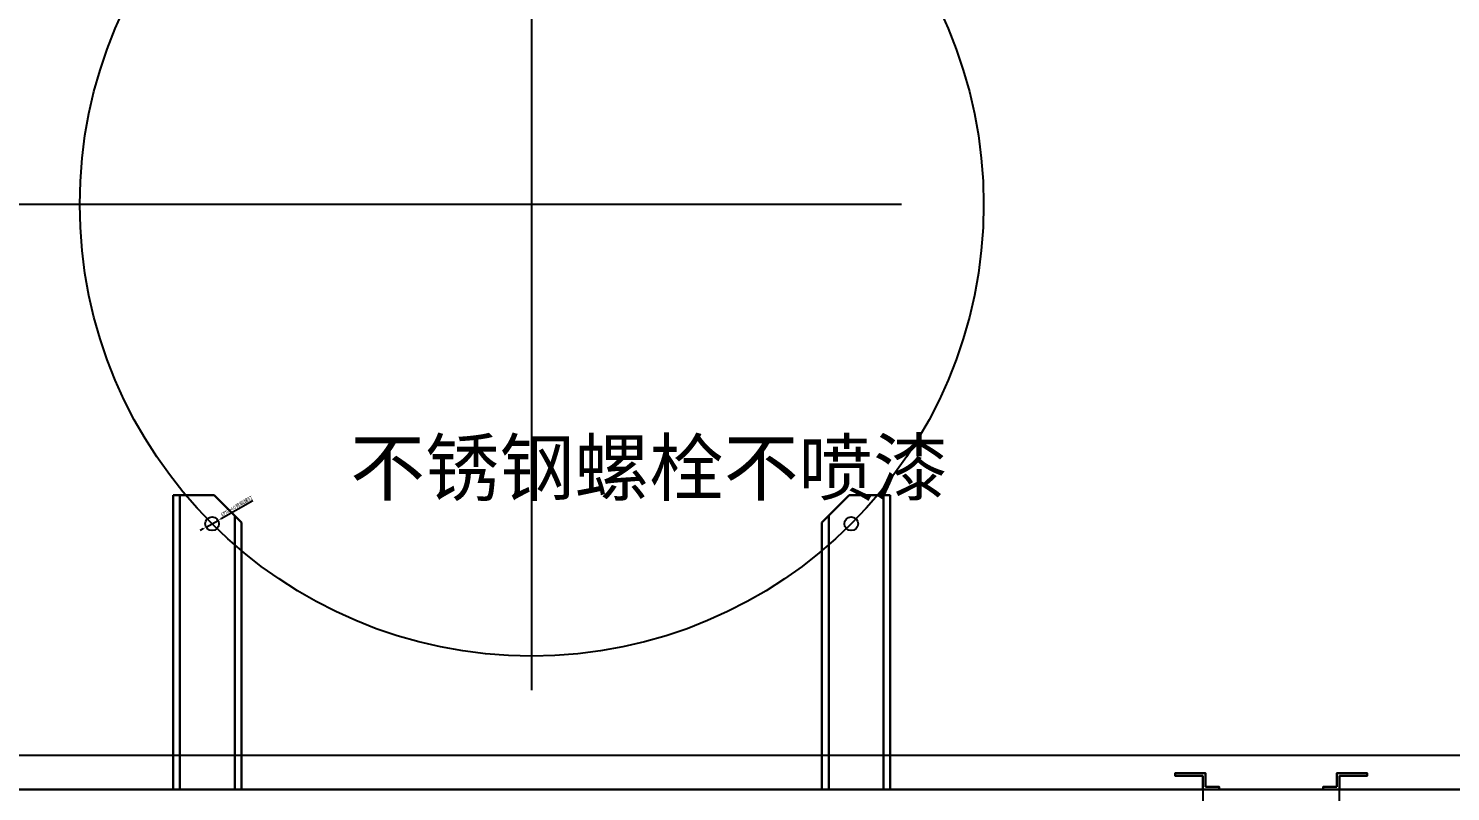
# Model space of a CAD drawing. Extents: x 758840 to 1108724, y -102573 to 143521.
# Drawn here: x 854148 to 855187, y 119834 to 120392 of the extents above; entities that cross this region are included whole.
import ezdxf

# ---------------------------------------------------------------- set-up
doc = ezdxf.new("R2010")
doc.units = 0
doc.header["$LTSCALE"] = 1000
doc.header["$MEASUREMENT"] = 0
for name, color, linetype in [('GEN-DC 中心线', 8, 'Continuous'), ('GEN-DC 虚线', 8, 'Continuous'), ('室外柴油发电-2层', 241, 'Continuous')]:
    doc.layers.add(name, color=color, linetype=linetype)
doc.layers.add('GEN-DC 标注', color=8, linetype='Continuous', lineweight=0)
doc.styles.add('$0$ARCH-DC$0$STANDARD', font='gbenor.shx', dxfattribs={"bigfont": 'gbcbig.shx'})
doc.dimstyles.new('$0$ARCH-DC$0$ISO-25', dxfattribs={"dimtxt": 2.5, "dimasz": 2.5, "dimexe": 1.25, "dimexo": 0.625, "dimtad": 1, "dimtxsty": '$0$ARCH-DC$0$STANDARD', "dimcen": 2.5, "dimadec": 0, "dimazin": 0, "dimtfac": 1, "dimtmove": 0, "dimatfit": 3, "dimfxl": 1, "dimarcsym": 0})

# ---------------------------------------------------------------- blocks, each defined once
blk = doc.blocks.new('*D564')
at = {"layer": 'Defpoints', "color": 0, "transparency": 16777216}
for p in [(8430382.9, -3630229.2), (8430391.6, -3630224.3)]:
    blk.add_point(p, dxfattribs=at)
at = {"layer": 'GEN-DC 标注', "color": 0, "lineweight": -2, "transparency": 16777216}
for p, q in [((8430416.9, -3630210), (8430393.8, -3630223.1)), ((8430380.7, -3630230.4), (8430378.6, -3630231.7)), ((8430382.9, -3630229.2), (8430391.6, -3630224.3))]:
    blk.add_line(p, q, dxfattribs=at)
at = {"layer": 'GEN-DC 标注', "color": 0, "transparency": 16777216}
for points in [[(8430380.5, -3630230.1), (8430380.9, -3630230.8), (8430382.9, -3630229.2)], [(8430393.6, -3630222.7), (8430394, -3630223.4), (8430391.6, -3630224.3)]]:
    blk.add_solid(points, dxfattribs=at)
at = {"layer": 'GEN-DC 标注', "color": 0, "transparency": 16777216, "insert": (8430405.3, -3630213.9), "char_height": 2.5, "attachment_point": 5, "rotation": 29.5236, "style": '$0$ARCH-DC$0$STANDARD'}
blk.add_mtext('∅10*40{\\fSimSun|b0|i0|c134|p2;背栽螺钉}', dxfattribs=at)
blk = doc.blocks.new('柴发假负载')
at = {"lineweight": 30}
for p, q in [((8430358.731, -3630205.904), (8430358.731, -3630420.904)), ((8430358.731, -3630205.904), (8430388.731, -3630205.904)), ((8430363.731, -3630205.904), (8430363.731, -3630420.904)), ((8430388.731, -3630205.904), (8430408.731, -3630225.904)), ((8430852.492, -3630205.904), (8430832.492, -3630225.904)), ((8430882.492, -3630205.904), (8430852.492, -3630205.904)), ((8430877.492, -3630205.904), (8430877.492, -3630420.904)), ((8430882.492, -3630205.904), (8430882.492, -3630420.904)), ((8430403.731, -3630220.904), (8430403.731, -3630420.904)), ((8430403.731, -3630220.904), (8430403.731, -3630420.904)), ((8430837.492, -3630220.904), (8430837.492, -3630420.904)), ((8430837.492, -3630220.904), (8430837.492, -3630420.904)), ((8430408.731, -3630225.904), (8430408.731, -3630420.904)), ((8430832.492, -3630225.904), (8430832.492, -3630420.904))]:
    blk.add_line(p, q, dxfattribs=at)
at = {"color": 2}
blk.add_lwpolyline([(8432270.612, -3630420.904), (8428970.612, -3630420.904), (8428970.612, -3630395.904), (8432270.612, -3630395.904)], close=True, dxfattribs=at)
at = {"color": 2, "lineweight": 30}
for points in [[(8431112.612, -3630418.904), (8431122.612, -3630418.904), (8431122.612, -3630420.904), (8431110.612, -3630420.904), (8431110.612, -3630410.904), (8431090.612, -3630410.904), (8431090.612, -3630408.904), (8431112.612, -3630408.904)], [(8431112.612, -3630418.904), (8431122.612, -3630418.904), (8431122.612, -3630420.904), (8431110.612, -3630420.904), (8431110.612, -3630410.904), (8431090.612, -3630410.904), (8431090.612, -3630408.904), (8431112.612, -3630408.904)], [(8431208.612, -3630418.904), (8431198.612, -3630418.904), (8431198.612, -3630420.904), (8431210.612, -3630420.904), (8431210.612, -3630410.904), (8431230.612, -3630410.904), (8431230.612, -3630408.904), (8431208.612, -3630408.904)], [(8431208.612, -3630418.904), (8431198.612, -3630418.904), (8431198.612, -3630420.904), (8431210.612, -3630420.904), (8431210.612, -3630410.904), (8431230.612, -3630410.904), (8431230.612, -3630408.904), (8431208.612, -3630408.904)]]:
    blk.add_lwpolyline(points, close=True, dxfattribs=at)
at = {"lineweight": 30}
blk.add_lwpolyline([(8432230.612, -3630420.904), (8428970.612, -3630420.904), (8428970.612, -3630470.904), (8432230.612, -3630470.904)], close=True, dxfattribs=at)
for centre in [(8430387.266, -3630226.749), (8430853.957, -3630226.749)]:
    blk.add_circle(centre, 5)
at = {"layer": 'GEN-DC 中心线'}
for p, q in [((8430620.612, -3630348.404), (8430620.612, -3629638.404)), ((8430890.612, -3629993.404), (8429815.112, -3629993.404))]:
    blk.add_line(p, q, dxfattribs=at)
blk.add_circle((8430620.612, -3629993.404), 330, dxfattribs=at)
at = {"layer": 'GEN-DC 虚线'}
blk.add_lwpolyline([(8431210.612, -3630420.904), (8431110.612, -3630420.904), (8431110.612, -3630470.904), (8431210.612, -3630470.904)], close=True, dxfattribs=at)
blk.add_lwpolyline([(8431210.612, -3630420.904), (8431110.612, -3630420.904), (8431110.612, -3630470.904), (8431210.612, -3630470.904)], close=True, dxfattribs=at)
at = {"layer": 'GEN-DC 标注', "insert": (8430488.091, -3630165.682), "char_height": 40, "width": 720.3398, "attachment_point": 1, "style": '$0$ARCH-DC$0$STANDARD'}
blk.add_mtext('{\\fSimSun|b0|i0|c134|p2;不锈钢螺栓不喷漆}', dxfattribs=at)
at = {"layer": 'GEN-DC 标注'}
dim = blk.add_diameter_dim_2p(p1=(8430382.916, -3630229.213), p2=(8430391.617, -3630224.285), text='<>*40{\\fSimSun|b0|i0|c134|p2;背栽螺钉}', dimstyle='$0$ARCH-DC$0$ISO-25', dxfattribs=at)
dim.commit()
dim.dimension.update_dxf_attribs({"geometry": '*D564', "text_midpoint": (8430405.309, -3630213.919)})

msp = doc.modelspace()

# ---------------------------------------------------------------- block references
at = {"layer": '室外柴油发电-2层'}
msp.add_blockref('柴发假负载', (-7576105, 3750256.89), dxfattribs=at)

doc.saveas('drawing.dxf')
